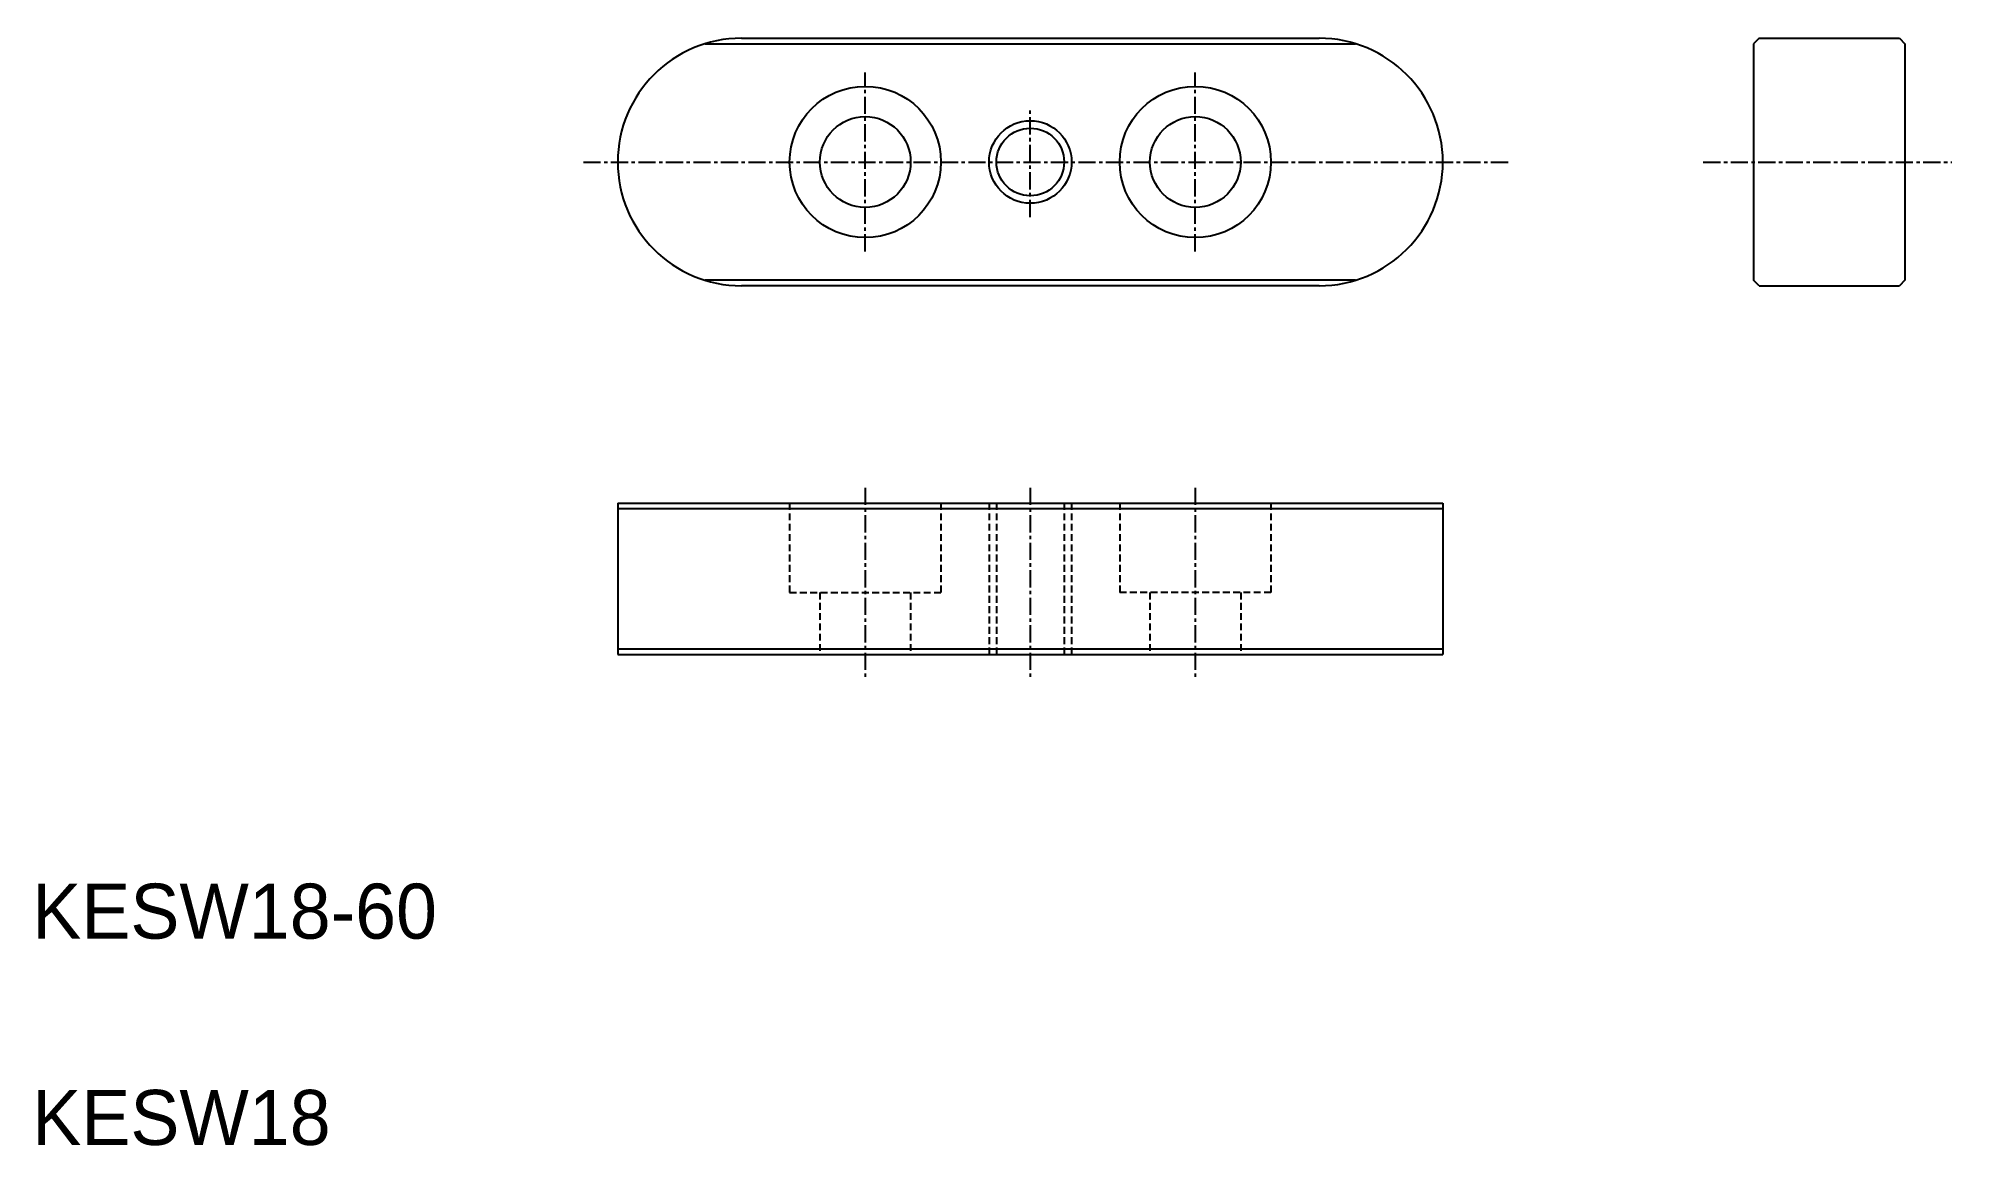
# Model space of a CAD drawing. Extents: x 10 to 150, y 10 to 90.
import ezdxf

# ---------------------------------------------------------------- set-up
doc = ezdxf.new("R2010")
doc.units = 0
doc.linetypes.add('CENTER', pattern=[2, 1.25, -0.25, 0.25, -0.25])
doc.linetypes.add('DASHED', pattern=[0.75, 0.5, -0.25])
doc.layers.get('0').update_dxf_attribs({"linetype": 'CONTINUOUS'})
doc.layers.add('CENTER', color=1, linetype='CENTER')

msp = doc.modelspace()

# ---------------------------------------------------------------- linework, layer by layer
at = {"color": 7, "linetype": 'CONTINUOUS'}
for p, q in [((61.58, 90.47), (103.58, 90.47)), ((135.58, 90.47), (135.18, 90.07)), ((135.58, 90.47), (145.78, 90.47)), ((145.78, 90.47), (146.18, 90.07)), ((135.18, 90.07), (135.18, 72.87)), ((146.18, 90.07), (146.18, 72.87)), ((52.58, 81.47), (52.58, 81.47)), ((112.58, 81.47), (112.58, 81.47)), ((103.58, 72.47), (61.58, 72.47)), ((135.58, 72.47), (135.18, 72.87)), ((135.58, 72.47), (145.78, 72.47)), ((146.18, 72.87), (145.78, 72.47)), ((52.58, 56.67), (112.58, 56.67)), ((52.58, 56.67), (52.58, 45.67)), ((112.58, 56.67), (112.58, 45.67)), ((52.58, 45.67), (112.58, 45.67))]:
    msp.add_line(p, q, dxfattribs=at)
at = {"color": 3, "linetype": 'CONTINUOUS'}
for p, q in [((58.93, 90.07), (106.23, 90.07)), ((106.23, 72.87), (58.93, 72.87)), ((52.58, 56.27), (112.58, 56.27)), ((52.58, 46.07), (112.58, 46.07))]:
    msp.add_line(p, q, dxfattribs=at)
at = {"color": 3, "linetype": 'DASHED'}
for p, q in [((65.08, 56.67), (65.08, 50.17)), ((76.08, 56.67), (76.08, 50.17)), ((79.58, 56.67), (79.58, 45.67)), ((80.12, 56.67), (80.12, 45.67)), ((85.04, 56.67), (85.04, 45.67)), ((85.58, 56.67), (85.58, 45.67)), ((89.08, 56.67), (89.08, 50.17)), ((100.08, 56.67), (100.08, 50.17)), ((65.08, 50.17), (76.08, 50.17)), ((67.28, 50.17), (67.28, 45.67)), ((73.88, 50.17), (73.88, 45.67)), ((100.08, 50.17), (89.08, 50.17)), ((91.28, 50.17), (91.28, 45.67)), ((97.88, 50.17), (97.88, 45.67))]:
    msp.add_line(p, q, dxfattribs=at)
at = {"color": 7, "linetype": 'CONTINUOUS'}
for centre, radius in [((70.58, 81.47), 5.5), ((94.58, 81.47), 5.5), ((70.58, 81.47), 3.3), ((82.58, 81.47), 2.46), ((94.58, 81.47), 3.3)]:
    msp.add_circle(centre, radius, dxfattribs=at)
at = {"color": 3, "linetype": 'CONTINUOUS'}
msp.add_circle((82.58, 81.47), 3, dxfattribs=at)
at = {"color": 7, "linetype": 'CONTINUOUS'}
for centre, start, end in [((61.58, 81.47), 90, 180), ((103.58, 81.47), 0, 90), ((61.58, 81.47), 180, 270), ((103.58, 81.47), 270, 0)]:
    msp.add_arc(centre, 9, start, end, dxfattribs=at)
at = {"layer": 'CENTER', "color": 1, "linetype": 'CENTER'}
for p, q in [((70.58, 74.97), (70.58, 87.97)), ((94.58, 74.97), (94.58, 87.97)), ((82.58, 77.47), (82.58, 85.47)), ((50.08, 81.47), (117.58, 81.47)), ((131.52, 81.47), (149.59, 81.47)), ((70.58, 57.79), (70.58, 44.01)), ((82.58, 57.79), (82.58, 44.01)), ((94.58, 57.79), (94.58, 44.01))]:
    msp.add_line(p, q, dxfattribs=at)

# ---------------------------------------------------------------- texts
at = {"color": 7, "linetype": 'CONTINUOUS'}
for s, p in [('KESW18-60', (10, 25)), ('KESW18', (10, 10))]:
    msp.add_text(s, height=4, dxfattribs=at).set_placement(p)

doc.saveas('drawing.dxf')
